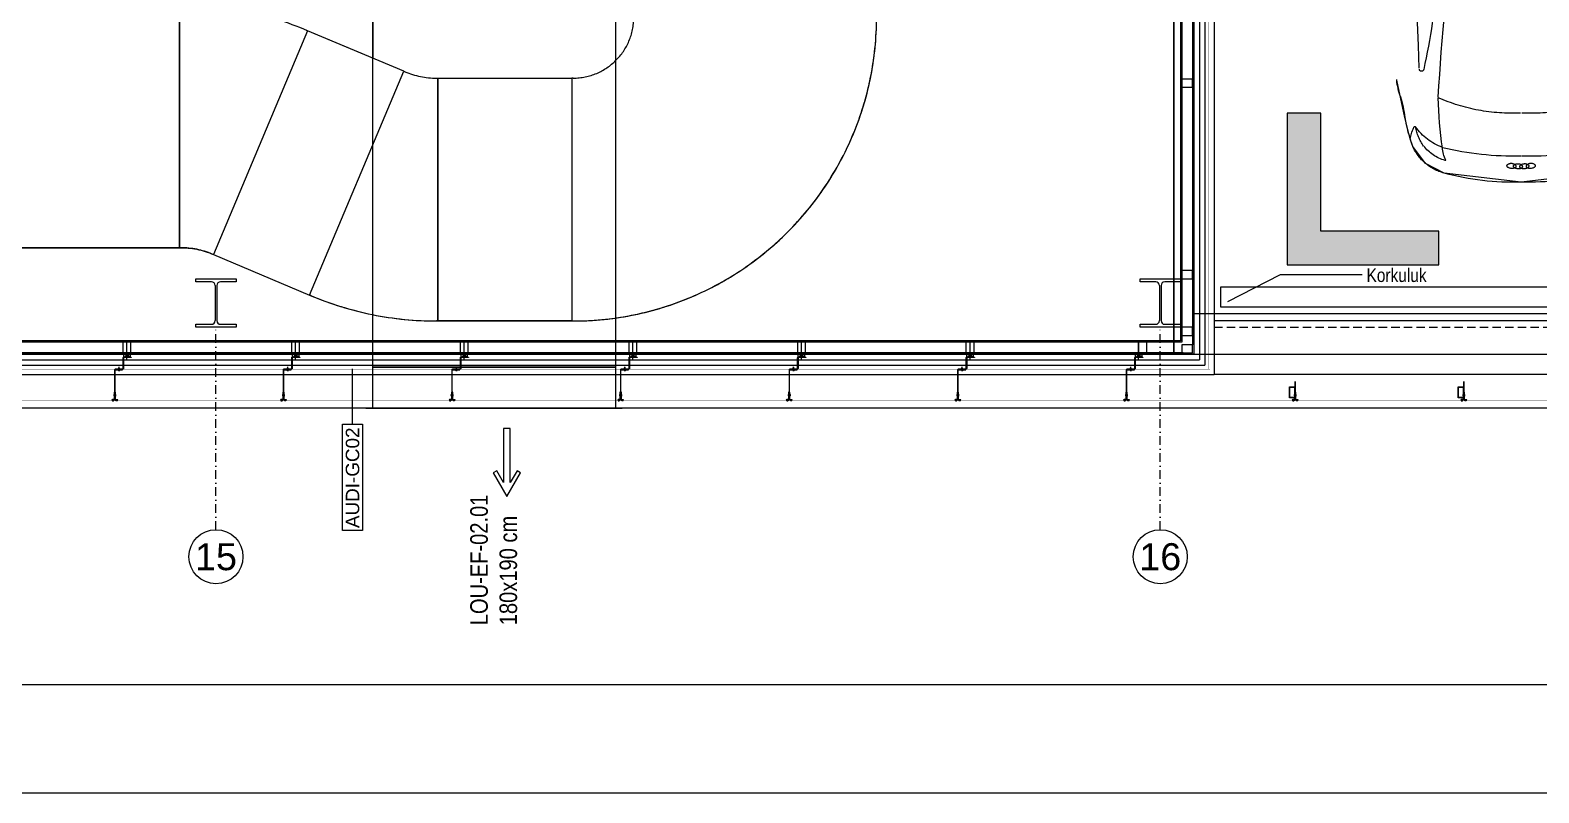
# Model space of a CAD drawing. Extents: x -2598 to 23780, y 0 to 8114.
# Drawn here: x 19620 to 20738, y 0 to 565 of the extents above; entities that cross this region are included whole.
import ezdxf
from ezdxf.enums import TextEntityAlignment as Align
from ezdxf.xclip import XClip

# ---------------------------------------------------------------- set-up
doc = ezdxf.new("R2010")
doc.units = 0
doc.header["$LTSCALE"] = 25
doc.header["$MEASUREMENT"] = 0
doc.header["$XCLIPFRAME"] = 0
for name, pattern in [('DASHDOT2', [0.5, 0.25, -0.125, 0, -0.125]), ('DOT2', [0.125, 0, -0.125]), ('HIDDEN', [0.375, 0.25, -0.125])]:
    doc.linetypes.add(name, pattern=pattern)
doc.layers.get('0').update_dxf_attribs({"color": 9, "lineweight": 9})
for name, color, linetype, lineweight in [('04', 9, 'Continuous', 9), ('06B', 9, 'Continuous', 9), ('06C', 9, 'Continuous', 9), ('06D', 9, 'Continuous', 9), ('10', 9, 'Continuous', 9), ('11', 9, 'Continuous', 9), ('20', 9, 'DOT2', 9), ('21', 9, 'Continuous', 9), ('22', 8, 'Continuous', 9), ('24', 9, 'DASHDOT2', 9), ('33', 9, 'BATTING', 9), ('35', 9, 'Continuous', 9), ('40', 9, 'Continuous', 9), ('40A', 9, 'Continuous', 9), ('40B', 9, 'Continuous', 9)]:
    doc.layers.add(name, color=color, linetype=linetype, lineweight=lineweight)
doc.styles.add('Arial', font='arial.ttf', dxfattribs={"height": 2.5})
doc.styles.add('DEBI-BLOCK', font='arial.ttf', dxfattribs={"width": 0.8})
doc.styles.add('MuuM_TEXT-STANDART', font='ARIALN.TTF')
doc.linetypes.add('BATTING', pattern='A,0.0001,-0.1,[134,ltypeshp.shx,S=0.1,R=0,X=-0.1,Y=0],-0.2,[134,ltypeshp.shx,S=0.1,R=180,X=0.1,Y=0],-0.1', length=0.4001)

# ---------------------------------------------------------------- blocks, each defined once
blk = doc.blocks.new('p-m-mekanik')
for p, q in [((916.2, -88.5), (916.2, 257.2)), ((1096.2, 257.2), (1096.2, -88.5)), ((772.9, 0), (772.9, 180)), ((772.9, 180), (772.9, 0)), ((867.9, 160.8), (798.1, -5.1)), ((867.9, 160.8), (798.1, -5.1)), ((867, 161.2), (867.9, 160.8)), ((939.2, 130.8), (867.9, 160.8)), ((869.4, -35.1), (939.2, 130.8)), ((869.4, -35.1), (939.2, 130.8)), ((939.2, 130.8), (940.2, 130.4)), ((963.4, 125.7), (964.4, 125.7)), ((964.4, 125.7), (964.4, -54.3)), ((964.4, 125.7), (1063.7, 125.7)), ((964.4, -54.3), (964.4, 125.7)), ((1063.7, 125.7), (1063.7, -54.3)), ((1064.7, 125.7), (1063.7, 125.7)), ((1063.7, 125.7), (1063.7, -54.3)), ((772.9, 0), (0, 0)), ((773.9, 0), (772.9, 0)), ((798.1, -5.1), (797.2, -4.7)), ((798.1, -5.1), (869.4, -35.1)), ((870.3, -35.5), (869.4, -35.1)), ((964.4, -54.3), (963.4, -54.3)), ((1063.7, -54.3), (964.4, -54.3)), ((1063.7, -54.3), (1064.7, -54.3)), ((916.2, -119), (916.2, -88.5)), ((916.2, -88.5), (1096.2, -88.5)), ((1096.2, -88.5), (916.2, -88.5)), ((1096.2, -88.5), (1096.2, -119)), ((911.2, -119), (1101.2, -119)), ((1096.2, -119), (916.2, -119)), ((1018.2, -134), (1013.2, -134)), ((1013.2, -134), (1013.2, -174)), ((1018.2, -174), (1018.2, -134)), ((1008.2, -165.4), (1005.6, -166.9)), ((1005.6, -166.9), (1015.7, -184.4)), ((1013.2, -174), (1008.2, -165.4)), ((1015.7, -184.4), (1025.8, -166.9)), ((1023.2, -165.4), (1018.2, -174)), ((1025.8, -166.9), (1023.2, -165.4))]:
    blk.add_line(p, q)
for centre, radius, start, end in [((1064.7, 170.7), 45, 270, 0), ((1064.7, 170.7), 225, 270, 0), ((963.4, 185.7), 60, 247.1659, 270), ((773.9, -60), 60, 67.1659, 90), ((963.4, 185.7), 240, 247.1659, 270)]:
    blk.add_arc(centre, radius, start, end)
at = {"layer": '40'}
blk.add_lwpolyline([(872.8, 1153, -0.426948), (918.8, 1107), (918.8, 813.8), (909.5, 813.8), (909.5, 257.2), (915.4, 257.2), (916.2, 257.2), (916.2, 140.5), (867.9, 160.8, 0.102025), (772.9, 180), (50, 180), (50, 0), (772.9, 0, -0.107738), (798.1, -5.1), (869.4, -35.1, 0.102025), (964.4, -54.3), (1063.7, -54.3, 0.415509), (1289.7, 170.7, 0.000003), (1289.7, 257.2), (1296.5, 257.2), (1296.5, 1128.2), (1286.7, 1128.2), (1287.2, 1164.2)], format="xyb", dxfattribs=at)
at = {"style": 'MuuM_TEXT-STANDART'}
for s, p in [('LOU-EF-02.01', (1001.5, -279.8)), ('180x190 cm', (1023.2, -279.8))]:
    blk.add_text(s, height=13, rotation=90, dxfattribs=at).set_placement(p)
at = {"style": 'DEBI-BLOCK', "width": 0.75, "flags": 8}
for tag, p in [('-', (400, 1627.2)), ('-', (251.7, 1361.6)), ('-', (3296.3, 465.2)), ('DEBI', (3296.3, 452.5))]:
    blk.add_attdef(tag, text='', height=13, rotation=90, dxfattribs=at).set_placement(p, align=Align.BOTTOM_RIGHT)
at = {"style": 'DEBI-BLOCK', "width": 0.75, "flags": 9}
for p in [(402.6, 1610.6), (3298.9, 448.6)]:
    blk.add_attdef('ID', text='', height=3.9, rotation=90, dxfattribs=at).set_placement(p, align=Align.MIDDLE)
at = {"style": 'DEBI-BLOCK', "width": 0.75, "flags": 8}
blk.add_attdef('KESITY', text='', height=13, rotation=90, dxfattribs=at).set_placement((3279, 503.3), align=Align.TOP_LEFT)
at = {"style": 'DEBI-BLOCK', "width": 0.8, "flags": 8}
blk.add_attdef('X', text='', height=13, rotation=90, dxfattribs=at).set_placement((3279, 499.5), align=Align.TOP_CENTER)
at = {"style": 'DEBI-BLOCK', "width": 0.75, "flags": 8}
blk.add_attdef('KESITX', text='', height=13, rotation=90, dxfattribs=at).set_placement((3279, 495.5), align=Align.TOP_RIGHT)
blk = doc.blocks.new('p-floor mark_01')
h = blk.add_hatch(color=0)
h.dxf.hatch_style = 1
h.paths.add_polyline_path([(100, 587.5), (12.5, 587.5), (12.5, 500), (-12.5, 500), (-12.5, 612.5), (100, 612.5)])
h = blk.add_hatch(color=0)
h.dxf.hatch_style = 1
h.paths.add_polyline_path([(400, 587.5), (200, 587.5), (200, 612.5), (400, 612.5)])
h = blk.add_hatch(color=0)
h.dxf.hatch_style = 1
h.paths.add_polyline_path([(587.5, 500), (587.5, 587.5), (500, 587.5), (500, 612.5), (612.5, 612.5), (612.5, 500)])
h = blk.add_hatch(color=0)
h.dxf.hatch_style = 1
h.paths.add_polyline_path([(12.5, 400), (-12.5, 400), (-12.5, 200), (12.5, 200)])
h = blk.add_hatch(color=0)
h.dxf.hatch_style = 1
h.paths.add_polyline_path([(612.5, 200), (612.5, 400), (587.5, 400), (587.5, 200)])
h = blk.add_hatch(color=0)
h.dxf.hatch_style = 1
h.paths.add_polyline_path([(-12.5, 100), (-12.5, -12.5), (100, -12.5), (100, 12.5), (12.5, 12.5), (12.5, 100)])
h = blk.add_hatch(color=0)
h.dxf.hatch_style = 1
h.paths.add_polyline_path([(500, 12.5), (587.5, 12.5), (587.5, 100), (612.5, 100), (612.5, -12.5), (500, -12.5)])
h = blk.add_hatch(color=0)
h.dxf.hatch_style = 1
h.paths.add_polyline_path([(200, 12.5), (200, -12.5), (400, -12.5), (400, 12.5)])
at = {"color": 0}
for points in [[(100, 587.5), (12.5, 587.5), (12.5, 500), (-12.5, 500), (-12.5, 612.5), (100, 612.5), (100, 587.5)], [(400, 587.5), (200, 587.5), (200, 612.5), (400, 612.5), (400, 587.5)], [(587.5, 500), (587.5, 587.5), (500, 587.5), (500, 612.5), (612.5, 612.5), (612.5, 500), (587.5, 500)], [(12.5, 400), (-12.5, 400), (-12.5, 200), (12.5, 200), (12.5, 400)], [(612.5, 200), (612.5, 400), (587.5, 400), (587.5, 200), (612.5, 200)], [(-12.5, 100), (-12.5, -12.5), (100, -12.5), (100, 12.5), (12.5, 12.5), (12.5, 100), (-12.5, 100)], [(500, 12.5), (587.5, 12.5), (587.5, 100), (612.5, 100), (612.5, -12.5), (500, -12.5), (500, 12.5)], [(200, 12.5), (200, -12.5), (400, -12.5), (400, 12.5), (200, 12.5)]]:
    blk.add_lwpolyline(points, close=True, dxfattribs=at)
blk = doc.blocks.new('Group-321-1')
at = {"lineweight": 0}
for p, q in [((384783.04, 69371.037), (384783.045, 69371.03)), ((384784.412, 69370.333), (384784.402, 69370.333))]:
    blk.add_line(p, q, dxfattribs=at)
blk.add_lwpolyline([(384781.552, 69367.984), (384781.749, 69367.691), (384781.755, 69367.686), (384781.792, 69367.644), (384781.826, 69367.617), (384782.071, 69367.461), (384782.34, 69367.353), (384782.382, 69367.341), (384782.445, 69367.333), (384782.799, 69367.344), (384783.036, 69367.494), (384783.102, 69367.558), (384783.14, 69367.584), (384783.206, 69367.666), (384783.505, 69368.233), (384783.54, 69368.332), (384783.689, 69368.6), (384783.747, 69368.608), (384783.808, 69368.663), (384783.815, 69368.684), (384783.734, 69368.684), (384784.456, 69370.087), (384784.536, 69370.216), (384784.667, 69370.478), (384784.79, 69370.739), (384784.82, 69370.859), (384784.862, 69371.012), (384784.908, 69371.23), (384784.882, 69371.384), (384784.792, 69371.511), (384784.314, 69371.831), (384783.778, 69372.033), (384783.62, 69372.032), (384783.48, 69371.963), (384783.437, 69371.922), (384783.33, 69371.799), (384783.149, 69371.581), (384783.009, 69371.329), (384782.874, 69371.074), (384782.814, 69370.93), (384782.099, 69369.532), (384782.049, 69369.59), (384782.035, 69369.573), (384782.027, 69369.491), (384782.053, 69369.439), (384781.922, 69369.163), (384781.862, 69369.076), (384781.573, 69368.494), (384781.548, 69368.402), (384781.549, 69368.355), (384781.535, 69368.264), (384781.552, 69367.984)], close=True, dxfattribs=at)
for centre, radius, start, end in [((384783.7, 69371.691), 0.35, 77.5866, 129.0276), ((384784.32, 69371.045), 1.244, 132.4655, 142.7244), ((384783.72, 69371.827), 0.298, 161.3049, 177.7436), ((384783.743, 69371.571), 0.403, 118.72, 140.7848), ((384783.68, 69371.64), 0.312, 79.0353, 114.6797), ((384783.891, 69371.749), 0.244, 127.2849, 150.4821), ((384783.737, 69371.941), 0.00701, 14.3074, 65.7877), ((384783.366, 69370.122), 1.955, 60.966, 77.834), ((384783.508, 69371.841), 0.0862, 181.346, 189.6397), ((384783.428, 69371.828), 0.00442, 198.8504, 328.8627), ((384783.624, 69371.454), 0.418, 82.5082, 117.4781), ((384786.16, 69370.1), 3.048, 144.4513, 151.4415), ((384783.134, 69369.637), 2.3, 61.7007, 76.2646), ((384783.478, 69370.064), 1.955, 47.8221, 64.6901), ((384782.538, 69372.337), 0.957, 316.2186, 325.7418), ((384784.176, 69371.766), 0.0116, 115.4859, 202.8384), ((384784.205, 69371.78), 0.0437, 204.9366, 291.601), ((384784.183, 69371.753), 0.0264, 86.2513, 116.6), ((384784.18, 69371.717), 0.0619, 44.0406, 86.0686), ((384784.219, 69371.748), 0.0101, 111.9283, 196.7629), ((384784.245, 69371.755), 0.0368, 193.5155, 249.2754), ((384784.227, 69371.731), 0.0287, 93.4709, 113.7003), ((384784.216, 69371.751), 0.0129, 292.515, 43.913), ((384784.222, 69371.692), 0.0681, 58.3409, 87.3083), ((384784.251, 69371.761), 0.045, 244.6107, 282.6822), ((384784.267, 69371.727), 0.0153, 157.3959, 204.4647), ((384784.264, 69371.727), 0.0131, 105.2381, 152.0925), ((384784.294, 69371.739), 0.045, 202.974, 241.0454), ((384784.24, 69371.721), 0.0339, 22.2897, 58.1662), ((384784.257, 69371.732), 0.0153, 281.1914, 328.2602), ((384784.268, 69371.706), 0.0339, 67.4899, 103.3665), ((384784.259, 69371.729), 0.0131, 333.5636, 20.4181), ((384784.292, 69371.73), 0.0368, 236.3807, 292.1406), ((384784.255, 69371.675), 0.0681, 38.3479, 67.3152), ((384784.307, 69371.704), 0.0129, 81.7431, 193.1412), ((384784.336, 69371.712), 0.0437, 194.0551, 280.7195), ((384784.302, 69371.705), 0.0101, 288.8932, 13.7278), ((384784.284, 69371.702), 0.0287, 11.9558, 32.1852), ((384784.3, 69371.656), 0.0619, 39.5875, 81.6156), ((384783.608, 69371.273), 0.553, 133.0237, 146.1228), ((384783.22, 69369.593), 2.3, 49.3915, 63.9554), ((384784.342, 69371.681), 0.0116, 282.8177, 10.1702), ((384784.327, 69371.679), 0.0264, 9.0561, 39.4048), ((384793.527, 69365.622), 11.967, 150.1373, 152.8972), ((384800.106, 69364.196), 18.18, 156.135, 158.2411), ((384783.405, 69370.215), 1.343, 60.0174, 86.688), ((384784.559, 69371.251), 0.35, 356.6286, 48.0695), ((384865.048, 69325.719), 93.696, 150.80307, 151.62775), ((384777.872, 69372.853), 5.605, 330.8944, 345.1644), ((384783.275, 69371.424), 0.0159, 339.0039, 150.3983), ((384783.531, 69370.151), 1.343, 38.9682, 65.6387), ((384784.494, 69371.439), 0.244, 335.1741, 358.3712), ((384784.74, 69371.426), 0.00701, 59.8685, 111.3487), ((384784.529, 69371.205), 0.312, 10.9765, 46.6208), ((384781.832, 69372.322), 3.048, 334.2146, 341.2049), ((384784.411, 69371.051), 0.418, 8.178, 43.1479), ((384784.436, 69371.216), 0.403, 344.8714, 6.9361), ((384784.657, 69371.346), 0.298, 307.9125, 324.3512), ((384783.672, 69371.378), 1.244, 342.9317, 353.1906), ((384783.773, 69370.613), 1.01, 153.0695, 161.9186), ((384783.117, 69370.833), 0.319, 120.9729, 155.4756), ((384782.971, 69371.074), 0.0369, 91.8, 120.3439), ((384782.963, 69371.079), 0.0326, 45.4864, 78.5544), ((384782.849, 69370.933), 0.218, 28.7618, 50.9848), ((384784.151, 69371.138), 1.11, 185.593, 197.2706), ((384784.829, 69371.109), 0.00442, 156.7934, 286.8057), ((384784.792, 69371.182), 0.0862, 296.0164, 304.3102), ((384822.941, 69349.52), 45.481, 151.9178, 153.8966), ((384776.607, 69373.583), 7.124, 326.0794, 338.1164), ((384782.734, 69368.932), 2.053, 60.6822, 76.5032), ((384768.906, 69380.212), 18.18, 327.415, 329.5212), ((384785.761, 69370.683), 0.957, 159.9143, 169.4376), ((384784.272, 69370.932), 0.553, 339.5333, 352.6324), ((384782.88, 69368.858), 2.053, 49.1529, 64.974), ((384788.9, 69367.192), 5.605, 140.4918, 154.7617), ((384699.785, 69410.55), 93.696, 334.02838, 334.85305), ((384773.899, 69375.698), 11.967, 332.7589, 335.5189), ((384784.589, 69370.749), 0.0159, 335.2578, 146.6522), ((384790.23, 69366.59), 7.124, 147.5397, 159.5767), ((384783.846, 69371.294), 1.11, 288.3855, 300.0631), ((384784.439, 69370.117), 0.218, 74.6714, 96.8944), ((384784.201, 69370.276), 0.319, 330.1806, 4.6832), ((384784.491, 69370.295), 0.0326, 47.1018, 80.1697), ((384784.482, 69370.298), 0.0369, 5.3122, 33.8561), ((384821.188, 69350.013), 43.565, 152.4769, 153.5907), ((384782.496, 69369.975), 0.239, 70.6349, 104.3906), ((384782.729, 69369.208), 0.955, 86.6279, 100.516), ((384825.273, 69347.607), 48.303, 152.0551, 152.1719), ((384782.562, 69370.153), 0.00585, 151.7805, 223.8989), ((384782.403, 69368.692), 1.564, 74.9854, 82.5895), ((384783.639, 69370.681), 1.01, 323.7375, 332.5866), ((384780.105, 69371.445), 2.973, 314.8855, 333.6766), ((384743.67, 69390.211), 45.481, 331.7595, 333.7383), ((384782.15, 69369.497), 0.138, 137.1664, 146.6022), ((384967.463, 69508.003), 231.379, 216.74162, 216.79401), ((384678.752, 69458.221), 136.451, 319.2526, 319.49259), ((384782.515, 69369.582), 0.0186, 41.3859, 155.3161), ((384783.958, 69371.212), 2.159, 228.5422, 243.7224), ((384786.455, 69368.186), 2.973, 151.9795, 170.7706), ((384783.107, 69369.014), 0.955, 25.1401, 39.0282), ((384782.878, 69368.448), 1.564, 43.0666, 50.6707), ((384782.099, 69369.526), 0.08, 143.4719, 205.3483), ((384782.92, 69369.911), 0.987, 205.182, 214.4777), ((384740.756, 69390.991), 48.303, 333.4842, 333.601), ((384783.866, 69369.272), 0.239, 21.2655, 55.0212), ((384795.179, 69363.075), 14.587, 154.1319, 155.3338), ((384782.124, 69369.363), 0.0209, 210.1338, 261.901), ((384782.132, 69369.38), 0.0386, 287.1711, 347.5368), ((384781.966, 69369.543), 0.249, 316.3484, 326.7202), ((384782.151, 69369.374), 0.0194, 352.1473, 47.0793), ((384782.265, 69368.914), 0.484, 94.4328, 101.9444), ((384782.167, 69369.414), 0.0112, 312.8599, 34.8105), ((384782.228, 69369.389), 0.00831, 38.2323, 92.0308), ((384745.092, 69389.074), 43.565, 332.0654, 333.1793), ((384783.972, 69369.429), 0.00585, 261.7572, 333.8756), ((384791.145, 69364.805), 10.096, 153.3898, 154.1067), ((384781.444, 69369.969), 0.986, 309.9162, 319.8631), ((384782.122, 69369.345), 0.00941, 178.2704, 230.3207), ((384782.085, 69369.3), 0.0489, 5.7791, 50.9893), ((384782.132, 69369.396), 0.0541, 258.6932, 282.7156), ((384784.019, 69371.181), 2.159, 241.9337, 257.114), ((384783.028, 69368.324), 1.387, 142.8163, 147.1796), ((384781.801, 69367.557), 1.667, 81.8864, 84.9423), ((384782.05, 69369.26), 0.0543, 255.4486, 293.8595), ((384782.065, 69369.212), 0.00351, 147.6525, 275.8013), ((384782.08, 69369.207), 0.00659, 121.6403, 166.7715), ((384782.315, 69369.202), 0.241, 178.3112, 202.8017), ((384782.272, 69369.026), 0.196, 137.8698, 155.4348), ((384787.053, 69366.137), 5.965, 150.4859, 156.7365), ((384789.128, 69366.446), 7.519, 159.687, 166.3516), ((384782.082, 69369.055), 0.00481, 20.9384, 175.9317), ((384782.158, 69369.074), 0.0723, 153.7582, 202.5543), ((384782.858, 69369.503), 0.891, 210.0252, 235.5657), ((384916.043, 69336.417), 136.451, 166.16354, 166.40352), ((384783.536, 69369.058), 0.0186, 330.34, 84.2703), ((384783.627, 69370.502), 2.151, 233.7694, 242.9353), ((384783.546, 69368.712), 0.00831, 33.6253, 87.4238), ((384783.139, 69368.466), 0.484, 23.7117, 31.2233), ((384783.824, 69368.59), 0.249, 158.9359, 169.3077), ((384783.602, 69368.677), 0.0112, 90.8456, 172.7962), ((384788.197, 69600.022), 231.379, 268.86212, 268.91451), ((384783.68, 69368.712), 0.138, 339.054, 348.4897), ((384783.634, 69370.498), 2.151, 242.7208, 251.8868), ((384784.475, 69368.414), 0.986, 165.793, 175.74), ((384774.624, 69373.286), 10.096, 331.5495, 332.2663), ((384783.557, 69368.544), 0.0489, 74.6669, 119.8771), ((384770.867, 69375.555), 14.587, 330.3223, 331.5242), ((384783.595, 69368.629), 0.0386, 138.1193, 198.4851), ((384783.608, 69368.638), 0.0541, 202.9405, 226.9629), ((384783.579, 69368.641), 0.0194, 78.5769, 133.5088), ((384783.572, 69368.601), 0.00941, 255.3354, 307.3857), ((384783.586, 69368.613), 0.0209, 223.7551, 275.5224), ((384783.567, 69369.579), 0.987, 271.1784, 280.4742), ((384783.732, 69368.687), 0.08, 280.3078, 342.1843), ((384781.897, 69368.358), 0.352, 155.6746, 172.8272), ((384783.225, 69368.537), 0.196, 330.2214, 347.7863), ((384783.343, 69368.674), 0.241, 282.8545, 307.345), ((384783.485, 69368.487), 0.00659, 318.8847, 4.0158), ((384783.545, 69368.493), 0.0543, 191.7966, 230.2075), ((384783.497, 69368.477), 0.00351, 209.8549, 338.0036), ((384764.347, 69370.886), 17.387, 351.3262, 351.6313), ((384781.251, 69368.372), 0.299, 356.6067, 5.6602), ((384777.132, 69372.603), 7.519, 319.3046, 325.9692), ((384783.272, 69369.29), 0.891, 250.0904, 275.6309), ((384783.331, 69368.472), 0.0723, 283.1018, 331.8979), ((384783.36, 69368.399), 0.00481, 309.7244, 104.7177), ((384782.307, 69367.298), 1.667, 40.7138, 43.7698), ((384782.137, 69368.159), 0.611, 170.0439, 196.5991), ((384781.801, 69368.141), 0.281, 142.998, 163.907), ((384781.611, 69368.288), 0.0411, 126.4313, 146.9765), ((384781.589, 69368.318), 0.00398, 74.7912, 133.7856), ((384781.584, 69368.313), 0.0102, 1.6376, 54.3963), ((384781.501, 69368.301), 0.0949, 358.817, 7.3839), ((384782.201, 69368.289), 0.606, 179.0659, 219.4798), ((384778.091, 69370.738), 5.965, 328.9197, 335.1702), ((384782.215, 69368.742), 1.387, 338.4765, 342.8399), ((384783.574, 69367.651), 1.842, 162.0199, 174.3284), ((384782.317, 69368.285), 0.822, 201.4762, 226.3392), ((384782.119, 69367.795), 0.38, 174.3105, 196.6697), ((384781.937, 69367.809), 0.219, 213.4367, 228.8733), ((384781.94, 69367.689), 0.145, 160.4215, 200.1828), ((384781.827, 69367.732), 0.0243, 63.7649, 169.9953), ((384784.099, 69371.38), 4.274, 238.0489, 242.6341), ((384781.349, 69368.793), 1.842, 311.3278, 323.6363), ((384781.863, 69367.709), 0.0958, 222.8673, 244.0075), ((384781.83, 69367.649), 0.0272, 202.2018, 232.2843), ((384782.695, 69368.714), 1.4, 231.6246, 243.5204), ((384781.979, 69367.566), 0.00393, 106.148, 191.2356), ((384781.993, 69367.569), 0.0174, 192.4725, 226.4338), ((384781.984, 69367.548), 0.0228, 79.7433, 104.6743), ((384781.968, 69367.467), 0.105, 43.0274, 79.064), ((384784.073, 69371.394), 4.274, 243.022, 247.6072), ((384782.668, 69368.05), 0.606, 266.1764, 306.5902), ((384783.086, 69367.487), 0.0949, 118.2722, 126.8391), ((384783.047, 69367.563), 0.0102, 71.2598, 124.0185), ((384783.011, 69367.569), 0.0411, 338.6796, 359.2249), ((384783.048, 69367.569), 0.00398, 351.8705, 50.8649), ((384783.29, 69367.326), 0.299, 119.996, 129.0494), ((384782.901, 69367.842), 0.352, 312.8289, 329.9815), ((384782.076, 69367.657), 0.139, 226.4813, 253.2418), ((384782.033, 69367.535), 0.00393, 108.0079, 193.0955), ((384782.046, 69367.539), 0.0174, 194.3324, 228.2937), ((384782.038, 69367.517), 0.0228, 81.6031, 106.5342), ((384782.126, 69367.63), 0.139, 228.3412, 255.1017), ((384782.043, 69367.546), 0.0229, 252.8528, 277.4764), ((384782.024, 69367.436), 0.105, 44.8873, 80.9239), ((384782.022, 69367.518), 0.0302, 24.4378, 42.4802), ((384782.046, 69367.528), 0.00493, 273.6822, 33.6822), ((384782.725, 69368.699), 1.4, 242.1358, 254.0316), ((384782.086, 69367.507), 0.00493, 90.1141, 210.1141), ((384782.102, 69367.515), 0.0229, 206.3199, 230.9435), ((384782.091, 69367.482), 0.0302, 81.316, 99.3585), ((384782.176, 69367.604), 0.139, 230.5544, 257.315), ((384782.097, 69367.517), 0.0229, 254.7126, 279.3362), ((384782.078, 69367.409), 0.105, 44.7323, 80.7688), ((384782.077, 69367.489), 0.0302, 26.2976, 44.3401), ((384782.1, 69367.5), 0.00493, 275.5421, 35.5421), ((384782.14, 69367.48), 0.00493, 91.9739, 211.9739), ((384782.156, 69367.488), 0.0229, 208.1798, 232.8034), ((384782.146, 69367.455), 0.0302, 83.1759, 101.2183), ((384782.227, 69367.58), 0.139, 232.4143, 259.1748), ((384782.149, 69367.486), 0.0174, 257.3624, 291.3237), ((384782.136, 69367.381), 0.105, 46.5921, 82.6287), ((384782.136, 69367.467), 0.0228, 19.1219, 44.053), ((384782.154, 69367.473), 0.00393, 292.5606, 17.6483), ((384782.192, 69367.441), 0.0228, 20.9818, 45.9129), ((384782.21, 69367.448), 0.00393, 294.4205, 19.5081), ((384782.599, 69367.922), 0.611, 289.0571, 315.6122), ((384782.781, 69367.638), 0.281, 321.7491, 342.6581), ((384795.185, 69355.056), 17.387, 134.0248, 134.33), ((384782.204, 69367.46), 0.0174, 259.2223, 293.1836), ((384782.394, 69367.436), 0.0958, 241.6486, 262.7889), ((384782.364, 69367.375), 0.0272, 253.3718, 283.4544), ((384782.332, 69367.488), 0.145, 285.4734, 325.2346), ((384782.432, 69367.554), 0.219, 256.7829, 272.2195), ((384782.315, 69367.695), 0.38, 288.9864, 311.3457), ((384782.433, 69367.421), 0.0243, 315.6609, 61.8912), ((384782.598, 69368.141), 0.822, 259.3169, 284.18)]:
    blk.add_arc(centre, radius, start, end, dxfattribs=at)
blk = doc.blocks.new('Group-322-1')
for p, q in [((384781.297, 69370.16), (384781.27, 69370.092)), ((384781.331, 69370.21), (384781.297, 69370.16)), ((384781.574, 69369.974), (384781.331, 69370.21)), ((384781.235, 69370.037), (384781.199, 69370.005)), ((384781.256, 69370.017), (384781.235, 69370.037)), ((384781.27, 69370.092), (384781.256, 69370.017)), ((384781.162, 69369.973), (384781.141, 69369.938)), ((384781.141, 69369.938), (384781.692, 69369.435)), ((384781.199, 69370.005), (384781.162, 69369.973)), ((384781.784, 69369.471), (384781.2, 69370.004)), ((384781.962, 69369.394), (384781.256, 69370.017)), ((384781.256, 69370.017), (384781.275, 69369.999)), ((384781.654, 69369.869), (384781.574, 69369.974)), ((384781.782, 69369.661), (384781.654, 69369.869)), ((384781.944, 69369.425), (384781.782, 69369.661)), ((384781.623, 69369.411), (384781.792, 69369.469)), ((384781.792, 69369.469), (384781.801, 69369.465)), ((384781.801, 69369.465), (384781.832, 69369.419)), ((384781.618, 69369.395), (384781.623, 69369.411)), ((384781.649, 69369.362), (384781.618, 69369.395)), ((384781.689, 69369.359), (384781.649, 69369.362)), ((384781.794, 69369.385), (384781.689, 69369.359)), ((384781.766, 69369.381), (384781.946, 69369.218)), ((384781.823, 69369.391), (384781.794, 69369.385)), ((384781.889, 69369.363), (384781.823, 69369.391)), ((384781.824, 69369.445), (384781.838, 69369.456)), ((384781.832, 69369.419), (384781.873, 69369.405)), ((384781.838, 69369.456), (384781.862, 69369.443)), ((384781.862, 69369.443), (384781.899, 69369.418)), ((384781.908, 69369.362), (384781.889, 69369.363)), ((384781.899, 69369.418), (384781.921, 69369.385)), ((384781.918, 69369.372), (384781.908, 69369.362)), ((384781.969, 69369.308), (384781.911, 69369.361)), ((384781.921, 69369.385), (384781.918, 69369.372)), ((384781.986, 69369.36), (384781.944, 69369.425)), ((384781.97, 69369.326), (384781.986, 69369.36)), ((384781.963, 69369.23), (384782.008, 69369.309)), ((384781.966, 69369.236), (384781.97, 69369.326)), ((384781.998, 69369.329), (384781.977, 69369.348)), ((384782.008, 69369.309), (384781.998, 69369.329))]:
    blk.add_line(p, q)
blk.add_lwpolyline([(384781.331, 69370.21), (384781.574, 69369.974), (384781.654, 69369.869), (384781.782, 69369.661), (384781.944, 69369.425), (384781.986, 69369.36), (384781.98, 69369.346), (384781.998, 69369.329), (384782.008, 69369.309), (384781.966, 69369.236), (384781.946, 69369.218), (384781.769, 69369.379), (384781.689, 69369.359), (384781.649, 69369.362), (384781.618, 69369.395), (384781.623, 69369.411), (384781.692, 69369.435), (384781.141, 69369.938), (384781.162, 69369.973), (384781.199, 69370.005), (384781.235, 69370.037), (384781.256, 69370.017), (384781.27, 69370.092), (384781.297, 69370.16)], close=True)
blk = doc.blocks.new('Group-323-1')
for p, q in [((384783.571, 69368.405), (384783.609, 69368.488)), ((384783.575, 69368.411), (384783.645, 69368.467)), ((384783.609, 69368.488), (384783.631, 69368.491)), ((384783.631, 69368.491), (384783.659, 69368.485)), ((384783.631, 69368.456), (384783.707, 69368.44)), ((384783.645, 69368.467), (384783.663, 69368.5)), ((384783.663, 69368.5), (384783.74, 69368.503)), ((384783.705, 69368.5), (384784.623, 69368.289)), ((384783.722, 69368.461), (384783.713, 69368.451)), ((384783.761, 69368.463), (384783.722, 69368.461)), ((384783.74, 69368.503), (384784.026, 69368.509)), ((384783.804, 69368.448), (384783.761, 69368.463)), ((384784.026, 69368.509), (384784.27, 69368.527)), ((384784.27, 69368.527), (384784.402, 69368.523)), ((384784.402, 69368.523), (384784.736, 69368.463)), ((384784.736, 69368.463), (384784.715, 69368.406)), ((384783.808, 69368.333), (384783.571, 69368.385)), ((384783.713, 69368.451), (384783.71, 69368.438)), ((384783.71, 69368.438), (384783.722, 69368.423)), ((384783.722, 69368.423), (384783.784, 69368.385)), ((384783.802, 69368.409), (384783.766, 69368.434)), ((384783.784, 69368.385), (384783.795, 69368.358)), ((384783.795, 69368.358), (384783.836, 69368.258)), ((384783.856, 69368.411), (384783.802, 69368.409)), ((384783.828, 69368.435), (384783.804, 69368.448)), ((384783.827, 69368.418), (384783.828, 69368.435)), ((384783.865, 69368.406), (384783.856, 69368.411)), ((384783.916, 69368.234), (384783.865, 69368.406)), ((384783.871, 69368.4), (384784.645, 69368.236)), ((384784.675, 69368.344), (384784.623, 69368.289)), ((384784.715, 69368.406), (384784.675, 69368.344)), ((384783.836, 69368.258), (384783.861, 69368.227)), ((384784.626, 69368.15), (384783.896, 69368.304)), ((384783.906, 69368.221), (384783.916, 69368.234)), ((384784.623, 69368.289), (384784.597, 69368.295)), ((384784.623, 69368.289), (384784.651, 69368.284)), ((384784.646, 69368.236), (384784.642, 69368.187)), ((384784.651, 69368.284), (384784.646, 69368.236)), ((384783.861, 69368.227), (384783.906, 69368.221)), ((384784.642, 69368.187), (384784.626, 69368.15))]:
    blk.add_line(p, q)
blk.add_lwpolyline([(384783.629, 69368.491), (384783.656, 69368.486), (384783.663, 69368.5), (384784.026, 69368.509), (384784.27, 69368.527), (384784.402, 69368.523), (384784.736, 69368.463), (384784.715, 69368.406), (384784.675, 69368.344), (384784.623, 69368.289), (384784.651, 69368.284), (384784.642, 69368.187), (384784.626, 69368.15), (384783.896, 69368.304), (384783.916, 69368.234), (384783.906, 69368.221), (384783.861, 69368.227), (384783.836, 69368.258), (384783.805, 69368.334), (384783.571, 69368.385)], close=True)
blk = doc.blocks.new('Group-324-1')
for p, q in [((384781.773, 69371.05), (384781.703, 69371.012)), ((384782.537, 69370.334), (384781.773, 69371.05)), ((384781.652, 69370.974), (384781.65, 69370.95)), ((384781.65, 69370.95), (384781.701, 69370.882)), ((384781.703, 69371.012), (384781.652, 69370.974)), ((384782.494, 69370.288), (384781.725, 69371.016)), ((384781.806, 69371.015), (384782.032, 69371)), ((384782.032, 69371), (384782.15, 69371.001)), ((384782.15, 69371.001), (384782.614, 69370.557)), ((384781.701, 69370.882), (384782.437, 69370.206)), ((384782.614, 69370.557), (384782.554, 69370.462)), ((384782.554, 69370.462), (384782.508, 69370.36))]:
    blk.add_line(p, q)
blk.add_lwpolyline([(384782.614, 69370.557), (384782.15, 69371.001), (384782.032, 69371), (384781.811, 69371.015), (384781.773, 69371.05), (384781.703, 69371.012), (384781.652, 69370.974), (384781.65, 69370.95), (384781.701, 69370.882), (384782.437, 69370.206), (384782.513, 69370.356), (384782.508, 69370.36), (384782.554, 69370.462)], close=True)
blk = doc.blocks.new('Group-325-1')
for p, q in [((384784.27, 69369.709), (384784.228, 69369.605)), ((384784.901, 69369.59), (384784.27, 69369.709)), ((384784.228, 69369.605), (384784.171, 69369.507)), ((384784.969, 69369.494), (384784.901, 69369.59)), ((384784.133, 69369.516), (384785.16, 69369.313)), ((384785.113, 69369.319), (384784.969, 69369.494)), ((384785.066, 69369.156), (384784.088, 69369.361)), ((384784.121, 69369.455), (384785.161, 69369.254)), ((384785.16, 69369.313), (384785.171, 69369.234)), ((384785.151, 69369.154), (384785.066, 69369.156)), ((384785.169, 69369.17), (384785.151, 69369.154)), ((384785.171, 69369.234), (384785.169, 69369.17))]:
    blk.add_line(p, q)
blk.add_lwpolyline([(384784.27, 69369.709), (384784.901, 69369.59), (384784.969, 69369.494), (384785.11, 69369.323), (384785.16, 69369.313), (384785.171, 69369.234), (384785.169, 69369.17), (384785.151, 69369.154), (384785.066, 69369.156), (384784.088, 69369.361), (384784.137, 69369.452), (384784.166, 69369.509), (384784.172, 69369.508), (384784.228, 69369.605)], close=True)
blk = doc.blocks.new('p-audi_arac')
at = {"layer": '06D', "lineweight": 0, "flags": 128}
blk.add_lwpolyline([(695.6, 0.8), (-4.4, 0.8), (-4.4, 400.8), (695.6, 400.8)], close=True, dxfattribs=at)
at = {"layer": '04', "xscale": 99.99999999999999, "yscale": 99.99999999999999, "zscale": 99.99999999999999, "rotation": 117.1763778173343}
for name in ['Group-321-1', 'Group-323-1', 'Group-325-1', 'Group-324-1', 'Group-322-1']:
    blk.add_blockref(name, (23745751, -31061967.8), dxfattribs=at)
blk = doc.blocks.new('p-audi_floor marks')
at = {"layer": '04'}
ref = blk.add_blockref('p-audi_arac', (1761.3, -824.8), dxfattribs=dict(at, xscale=-1, rotation=270))
XClip(ref).set_block_clipping_path([(442.9100702573, 108.1334019491), (425.8714363277, 108.1334019491), (407.224189628, 97.4785099758), (396.2257734519, 99.0232765292), (399.1457710822, 107.4703166514), (75.4453729086, 107.4703166514), (75.4453729086, 292.3853972147), (398.3798216949, 292.3853972147), (398.3798216949, 303.6964038125), (416.5061172131, 303.6964038125), (416.5061172131, 292.0856582628), (620.4144020041, 292.0856582628), (620.4144020041, 90.4969449982)])
at = {"layer": '06D', "color": 253}
blk.add_blockref('p-floor mark_01', (1800, -773.7), dxfattribs=at)
blk = doc.blocks.new('0_wallno')
blk.add_lwpolyline([(-7.84, 1.5), (7.94, 1.5), (7.94, -1.5), (-7.84, -1.5)], close=True)
blk.add_lwpolyline([(7.94, 0), (16.13, 0)])
at = {"style": 'Arial'}
blk.add_attdef('GENISLIK', text='', height=2, dxfattribs=at).set_placement((8.44, 0), align=Align.BOTTOM_LEFT)
blk.add_attdef('DUVARNO', text='', height=2, dxfattribs=at).set_placement((0, 0), align=Align.MIDDLE_CENTER)
blk.add_attdef('YUKSEKLIK', text='', height=2, dxfattribs=at).set_placement((8.44, -0.5), align=Align.TOP_LEFT)
blk = doc.blocks.new('KAPI KODLARI ÇATI KATI')
at = {"layer": '22'}
ref = blk.add_blockref('0_wallno', (19858.7, 233.5), dxfattribs=dict(at, xscale=5, yscale=5, zscale=5, rotation=90))
ref.add_attrib('DUVARNO', 'AUDI-GC02', dxfattribs={"layer": '0', "height": 10, "rotation": 90, "style": 'Arial'}).set_placement((19858.7, 233.5), align=Align.MIDDLE_CENTER)
blk = doc.blocks.new('0_aks')
at = {"linetype": 'Continuous'}
blk.add_circle((0, 0), 2, dxfattribs=at)
at = {"style": 'Arial'}
blk.add_attdef('AKS', text='', height=2, dxfattribs=at).set_placement((0, 0), align=Align.MIDDLE_CENTER)
blk = doc.blocks.new('P-AKS_AUDI')
at = {"layer": '24'}
for points in [[(-2800, -2590), (-2800, -2440)], [(-2100, -2590), (-2100, -2440)]]:
    blk.add_lwpolyline(points, dxfattribs=at)
at = {"layer": '24', "xscale": 10, "yscale": 10, "zscale": 10}
for p, values in [((-2800, -2610), {'AKS': '15'}), ((-2100, -2610), {'AKS': '16'})]:
    blk.add_blockref('0_aks', p, dxfattribs=at).add_auto_attribs(values)
blk = doc.blocks.new('p- alum kaplama profil')
at = {"lineweight": 13}
blk.add_lwpolyline([(7.1, 12.6), (7.1, 26.5)], dxfattribs=at)
at = {"lineweight": 18}
blk.add_lwpolyline([(4.1, 6.2), (-1.4, 6.2), (-1.4, 6.5), (4.1, 6.5, 0.414214), (4.3, 6.7), (4.3, 14.7, -0.414214), (4.8, 15.2), (10.3, 15.2), (10.3, 14.9), (4.8, 14.9, 0.414214), (4.6, 14.7), (4.6, 6.7, -0.414214)], format="xyb", close=True, dxfattribs=at)
at = {"lineweight": 5}
blk.add_lwpolyline([(9.4, 15.2), (4.8, 15.2), (4.8, 17.2), (9.4, 17.2)], close=True, dxfattribs=at)
for points in [[(4.8, 15.2), (9.4, 17.2)], [(9.4, 15.2), (4.8, 17.2)]]:
    blk.add_lwpolyline(points, dxfattribs=at)
blk.add_lwpolyline([(-2.1, 5.6), (-2.1, -2.3), (-2.1, -15.7), (-1.7, -15.7), (-1.7, -2.3), (-1.7, 5.6), (-1.7, 5.6), (-1.7, 5.6), (-1.7, 5.6), (-1.7, 5.6), (-1.7, 5.6), (-1.7, 5.6), (-1.7, 5.6), (-1.7, 5.6), (-1.6, 5.6), (-1.6, 5.6), (-1.6, 5.6), (-1.6, 5.6), (-1.6, 5.6), (-1.6, 5.6), (-1.6, 5.6), (-1.6, 5.6), (-1.6, 5.6), (-1.6, 5.6), (-1.6, 5.6), (-1.6, 5.6), (-1.6, 5.6), (-1.6, 5.6), (-1.6, 5.6), (-1.6, 5.6), (-1.6, 5.7), (-1.6, 5.7), (-1.6, 5.7), (-1.6, 5.7), (-1.6, 5.7), (-1.6, 5.7), (-1.6, 5.7), (-1.6, 5.7), (3.9, 5.7), (3.9, 6.1), (-1.6, 6.1), (-1.6, 6.1), (-1.6, 6.1), (-1.6, 6.1), (-1.7, 6), (-1.7, 6), (-1.7, 6), (-1.7, 6), (-1.8, 6), (-1.8, 6), (-1.8, 6), (-1.8, 6), (-1.8, 6), (-1.9, 6), (-1.9, 5.9), (-1.9, 5.9), (-1.9, 5.9), (-1.9, 5.9), (-1.9, 5.9), (-2, 5.9), (-2, 5.8), (-2, 5.8), (-2, 5.8), (-2, 5.8), (-2, 5.7), (-2, 5.7), (-2, 5.7), (-2, 5.7), (-2, 5.7), (-2.1, 5.6), (-2.1, 5.6), (-2.1, 5.6)], close=True)
for points in [[(-2.4, -10.8), (-2.4, -16.4), (-2.4, -16.4, -0.414214), (-2.5, -16.5), (-2.5, -16.5), (-4.1, -16.5), (-4.1, -16.8), (-2.5, -16.8), (-2.5, -16.8, 0.414214), (-2.1, -16.4), (-2.1, -10.8)], [(-1.4, -10.8), (-1.7, -10.8), (-1.7, -16.4, 0.414214), (-1.2, -16.8), (-1.2, -16.8), (0.3, -16.8), (0.3, -16.5), (-1.2, -16.5), (-1.2, -16.5, -0.414214), (-1.4, -16.4), (-1.4, -16.4)]]:
    blk.add_lwpolyline(points, format="xyb", close=True)
blk.add_lwpolyline([(-1.7, -2.3), (-2.1, -2.3)])
for points in [[(0.7, 5.7, -10), (1.9, 5.7, -10)], [(0.7, 5.7, -10), (0.7, 5.6, -10), (0.7, 5.6, -10), (0.7, 5.6, -10), (0.7, 5.6, -10), (0.7, 5.6, -10), (0.7, 5.5, -10), (0.7, 5.5, -10), (0.7, 5.5, -10), (0.7, 5.5, -10), (0.7, 5.5, -10), (0.7, 5.4, -10), (0.7, 5.4, -10), (0.7, 5.4, -10), (0.7, 5.4, -10), (0.8, 5.4, -10), (0.8, 5.4, -10), (0.8, 5.3, -10), (0.8, 5.3, -10), (0.8, 5.3, -10), (0.8, 5.3, -10), (0.8, 5.3, -10), (0.9, 5.3, -10), (0.9, 5.3, -10), (0.9, 5.3, -10), (0.9, 5.2, -10), (0.9, 5.2, -10), (0.9, 5.2, -10), (1, 5.2, -10), (1, 5.2, -10), (1, 5.2, -10), (1, 5.2, -10), (1, 5.2, -10)], [(1.6, 7.1, -10), (1, 7.1, -10)], [(1.6, 6.9, -10), (1, 7, -10)], [(1.3, 5.9, -10), (1, 5.9, -10)], [(1, 5.7, -10), (1, 5.7, -10), (1, 5.7, -10), (1, 5.7, -10), (1, 5.7, -10), (1, 5.7, -10), (1, 5.7, -10), (1, 5.7, -10), (1, 5.7, -10), (1, 5.7, -10), (1, 5.7, -10), (1, 5.7, -10), (1, 5.7, -10), (1, 5.7, -10), (1, 5.7, -10), (1, 5.7, -10), (1, 5.7, -10), (1, 5.7, -10), (1, 5.7, -10), (1, 5.7, -10), (1, 5.7, -10), (1, 5.7, -10), (1, 5.7, -10), (1, 5.7, -10), (1, 5.7, -10), (1, 5.7, -10), (1, 5.7, -10), (1, 5.7, -10), (1, 5.7, -10), (1, 5.7, -10), (1, 5.7, -10), (1, 5.7, -10), (1, 5.7, -10)], [(1, 5.2, -10), (1, 5.2, -10), (1, 5.2, -10), (1, 5.2, -10), (1.1, 5.2, -10), (1.1, 5.2, -10), (1.1, 5.2, -10), (1.1, 5.2, -10), (1.1, 5.2, -10), (1.1, 5.2, -10), (1.1, 5.2, -10), (1.1, 5.2, -10), (1.1, 5.2, -10), (1.1, 5.2, -10), (1.1, 5.2, -10), (1.1, 5.2, -10), (1.1, 5.2, -10), (1.1, 5.2, -10), (1.1, 5.2, -10), (1.1, 5.2, -10), (1.1, 5.2, -10), (1.1, 5.2, -10), (1.2, 5.2, -10), (1.2, 5.2, -10), (1.2, 5.2, -10), (1.2, 5.2, -10), (1.2, 5.2, -10), (1.2, 5.2, -10), (1.2, 5.2, -10), (1.2, 5.2, -10), (1.2, 5.2, -10), (1.2, 5.2, -10), (1.2, 5.2, -10)], [(1, 6.9, -10), (1.3, 7.6, -10)], [(1, 5.8, -10), (1, 6, -10)], [(1, 5.7, -10), (1, 5.8, -10)], [(1.2, 5.2, -10), (1.2, 5.2, -10)], [(1.4, 5.2, -10), (1.2, 5.2, -10)], [(1.3, 4.9, -10), (1.3, 7.8, -10)], [(1.5, 6.8, -10), (1.3, 7.6, -10)], [(1.3, 6.2, -10), (1.3, 6.3, -10)], [(1.4, 5.2, -10), (1.4, 5.2, -10)], [(1.4, 5.2, -10), (1.4, 5.2, -10), (1.4, 5.2, -10), (1.4, 5.2, -10), (1.4, 5.2, -10), (1.4, 5.2, -10), (1.4, 5.2, -10), (1.4, 5.2, -10), (1.4, 5.2, -10), (1.4, 5.2, -10), (1.4, 5.2, -10), (1.4, 5.2, -10), (1.4, 5.2, -10), (1.4, 5.2, -10), (1.5, 5.2, -10), (1.5, 5.2, -10), (1.5, 5.2, -10), (1.5, 5.2, -10), (1.5, 5.2, -10), (1.5, 5.2, -10), (1.5, 5.2, -10), (1.5, 5.2, -10), (1.5, 5.2, -10), (1.5, 5.2, -10), (1.5, 5.2, -10), (1.5, 5.2, -10), (1.5, 5.2, -10), (1.5, 5.2, -10), (1.5, 5.2, -10), (1.5, 5.2, -10), (1.5, 5.2, -10), (1.5, 5.2, -10), (1.5, 5.2, -10)], [(1.5, 5.7, -10), (1.5, 5.9, -10)], [(1.5, 5.2, -10), (1.6, 5.2, -10), (1.6, 5.2, -10), (1.6, 5.2, -10), (1.6, 5.2, -10), (1.6, 5.2, -10), (1.7, 5.2, -10), (1.7, 5.2, -10), (1.7, 5.3, -10), (1.7, 5.3, -10), (1.7, 5.3, -10), (1.7, 5.3, -10), (1.8, 5.3, -10), (1.8, 5.3, -10), (1.8, 5.3, -10), (1.8, 5.3, -10), (1.8, 5.4, -10), (1.8, 5.4, -10), (1.8, 5.4, -10), (1.8, 5.4, -10), (1.9, 5.4, -10), (1.9, 5.4, -10), (1.9, 5.5, -10), (1.9, 5.5, -10), (1.9, 5.5, -10), (1.9, 5.5, -10), (1.9, 5.5, -10), (1.9, 5.6, -10), (1.9, 5.6, -10), (1.9, 5.6, -10), (1.9, 5.6, -10), (1.9, 5.6, -10), (1.9, 5.7, -10)], [(1.5, 5.7, -10), (1.5, 5.7, -10), (1.5, 5.7, -10), (1.5, 5.7, -10), (1.5, 5.7, -10), (1.5, 5.7, -10), (1.5, 5.7, -10), (1.5, 5.7, -10), (1.5, 5.7, -10), (1.5, 5.7, -10), (1.5, 5.7, -10), (1.5, 5.7, -10), (1.5, 5.7, -10), (1.5, 5.7, -10), (1.6, 5.7, -10), (1.6, 5.7, -10), (1.6, 5.7, -10), (1.6, 5.7, -10), (1.6, 5.7, -10), (1.6, 5.7, -10), (1.6, 5.7, -10), (1.6, 5.7, -10), (1.6, 5.7, -10), (1.6, 5.7, -10), (1.6, 5.7, -10), (1.6, 5.7, -10), (1.6, 5.7, -10), (1.6, 5.7, -10), (1.6, 5.7, -10), (1.6, 5.7, -10), (1.6, 5.7, -10), (1.6, 5.7, -10), (1.6, 5.7, -10)], [(-3.8, -17, 0), (-3.8, -17.1, 0), (-3.8, -17.1, 0), (-3.8, -17.1, 0), (-3.7, -17.1, 0), (-3.7, -17.2, 0), (-3.7, -17.2, 0), (-3.6, -17.2, 0), (-3.6, -17.2, 0), (-3.6, -17.2, 0), (-3.5, -17.3, 0), (-3.5, -17.3, 0), (-3.4, -17.3, 0), (-3.4, -17.3, 0), (-3.4, -17.3, 0), (-3.3, -17.3, 0), (-3.3, -17.3, 0), (-3.2, -17.3, 0), (-3.2, -17.3, 0), (-3.2, -17.3, 0), (-3.1, -17.3, 0), (-3.1, -17.3, 0), (-3.1, -17.3, 0), (-3, -17.2, 0), (-3, -17.2, 0), (-2.9, -17.2, 0), (-2.9, -17.2, 0), (-2.9, -17.2, 0), (-2.8, -17.1, 0), (-2.8, -17.1, 0), (-2.8, -17.1, 0), (-2.8, -17.1, 0), (-2.7, -17, 0)], [(-3.3, -17, 0), (-3.8, -17, 0)], [(-2.8, -16.5, 0), (-2.9, -16.5, 0), (-2.9, -16.5, 0), (-2.9, -16.4, 0), (-2.9, -16.4, 0), (-2.9, -16.4, 0), (-3, -16.4, 0), (-3, -16.3, 0), (-3, -16.3, 0), (-3, -16.3, 0), (-3.1, -16.3, 0), (-3.1, -16.3, 0), (-3.1, -16.2, 0), (-3.2, -16.2, 0), (-3.2, -16.2, 0), (-3.2, -16.2, 0), (-3.3, -16.2, 0), (-3.3, -16.2, 0), (-3.4, -16.2, 0), (-3.4, -16.2, 0), (-3.4, -16.2, 0), (-3.5, -16.3, 0), (-3.5, -16.3, 0), (-3.5, -16.3, 0), (-3.6, -16.3, 0), (-3.6, -16.3, 0), (-3.6, -16.4, 0), (-3.6, -16.4, 0), (-3.7, -16.4, 0), (-3.7, -16.4, 0), (-3.7, -16.5, 0), (-3.7, -16.5, 0), (-3.7, -16.5, 0)], [(-3.3, -16.5, 0), (-3.7, -16.5, 0)], [(-3.3, -16.5, 0), (-3.5, -16.5, 0)], [(-3.5, -16.5, 0), (-3.3, -16.5, 0)], [(-3.5, -17, 0), (-3.5, -16.5, 0)], [(-3.3, -17.5, 0), (-3.3, -16, 0)], [(-3.3, -16.5, 0), (-2.8, -16.5, 0)], [(-3.3, -16.5, 0), (-3, -16.5, 0)], [(-3, -16.5, 0), (-3.3, -16.5, 0)], [(-3.3, -17, 0), (-2.7, -17, 0)], [(-3, -17, 0), (-3, -16.5, 0)], [(-2.9, -13, 0), (-0.9, -13, 0)], [(-2.4, -12.5, 0), (-2.4, -12.5, 0), (-2.4, -12.6, 0), (-2.5, -12.6, 0), (-2.5, -12.6, 0), (-2.5, -12.6, 0), (-2.6, -12.7, 0), (-2.6, -12.7, 0), (-2.6, -12.7, 0), (-2.6, -12.8, 0), (-2.7, -12.8, 0), (-2.7, -12.8, 0), (-2.7, -12.9, 0), (-2.7, -12.9, 0), (-2.7, -13, 0), (-2.7, -13, 0), (-2.7, -13, 0), (-2.7, -13.1, 0), (-2.7, -13.1, 0), (-2.7, -13.2, 0), (-2.7, -13.2, 0), (-2.7, -13.2, 0), (-2.7, -13.3, 0), (-2.6, -13.3, 0), (-2.6, -13.4, 0), (-2.6, -13.4, 0), (-2.6, -13.4, 0), (-2.5, -13.5, 0), (-2.5, -13.5, 0), (-2.5, -13.5, 0), (-2.4, -13.5, 0), (-2.4, -13.5, 0), (-2.4, -13.6, 0)], [(-2.4, -13, 0), (-2.4, -12.5, 0)], [(-2.4, -13, 0), (-2.4, -12.7, 0)], [(-2.4, -12.7, 0), (-2.4, -13, 0)], [(-1.4, -12.7, 0), (-2.4, -12.7, 0)], [(-2.4, -13, 0), (-2.4, -13.4, 0)], [(-2.4, -13, 0), (-2.4, -13.6, 0)], [(-2.4, -13.4, 0), (-2.4, -13, 0)], [(-1.4, -13.4, 0), (-2.4, -13.4, 0)], [(-1.4, -13, 0), (-1.4, -12.4, 0)], [(-1.4, -13.7, 0), (-1.3, -13.7, 0), (-1.3, -13.6, 0), (-1.3, -13.6, 0), (-1.2, -13.6, 0), (-1.2, -13.5, 0), (-1.2, -13.5, 0), (-1.2, -13.5, 0), (-1.1, -13.4, 0), (-1.1, -13.4, 0), (-1.1, -13.3, 0), (-1.1, -13.3, 0), (-1.1, -13.2, 0), (-1.1, -13.2, 0), (-1.1, -13.1, 0), (-1.1, -13.1, 0), (-1.1, -13, 0), (-1.1, -13, 0), (-1.1, -12.9, 0), (-1.1, -12.9, 0), (-1.1, -12.9, 0), (-1.1, -12.8, 0), (-1.1, -12.8, 0), (-1.1, -12.7, 0), (-1.1, -12.7, 0), (-1.2, -12.6, 0), (-1.2, -12.6, 0), (-1.2, -12.5, 0), (-1.2, -12.5, 0), (-1.3, -12.5, 0), (-1.3, -12.4, 0), (-1.3, -12.4, 0), (-1.4, -12.4, 0)], [(-1.4, -13, 0), (-1.4, -13.7, 0)], [(-0.6, -17, 0), (-1.1, -17, 0)], [(0, -17, 0), (0, -17.1, 0), (-0.1, -17.1, 0), (-0.1, -17.1, 0), (-0.1, -17.1, 0), (-0.2, -17.2, 0), (-0.2, -17.2, 0), (-0.2, -17.2, 0), (-0.3, -17.2, 0), (-0.3, -17.2, 0), (-0.3, -17.3, 0), (-0.4, -17.3, 0), (-0.4, -17.3, 0), (-0.4, -17.3, 0), (-0.5, -17.3, 0), (-0.5, -17.3, 0), (-0.6, -17.3, 0), (-0.6, -17.3, 0), (-0.6, -17.3, 0), (-0.7, -17.3, 0), (-0.7, -17.3, 0), (-0.7, -17.3, 0), (-0.8, -17.3, 0), (-0.8, -17.2, 0), (-0.9, -17.2, 0), (-0.9, -17.2, 0), (-0.9, -17.2, 0), (-1, -17.2, 0), (-1, -17.1, 0), (-1, -17.1, 0), (-1.1, -17.1, 0), (-1.1, -17.1, 0), (-1.1, -17, 0)], [(-1, -16.5, 0), (-1, -16.5, 0), (-1, -16.5, 0), (-1, -16.4, 0), (-0.9, -16.4, 0), (-0.9, -16.4, 0), (-0.9, -16.4, 0), (-0.9, -16.3, 0), (-0.8, -16.3, 0), (-0.8, -16.3, 0), (-0.8, -16.3, 0), (-0.7, -16.3, 0), (-0.7, -16.2, 0), (-0.7, -16.2, 0), (-0.6, -16.2, 0), (-0.6, -16.2, 0), (-0.6, -16.2, 0), (-0.5, -16.2, 0), (-0.5, -16.2, 0), (-0.4, -16.2, 0), (-0.4, -16.2, 0), (-0.4, -16.3, 0), (-0.3, -16.3, 0), (-0.3, -16.3, 0), (-0.3, -16.3, 0), (-0.3, -16.3, 0), (-0.2, -16.4, 0), (-0.2, -16.4, 0), (-0.2, -16.4, 0), (-0.2, -16.4, 0), (-0.1, -16.5, 0), (-0.1, -16.5, 0), (-0.1, -16.5, 0)], [(-0.6, -16.5, 0), (-1, -16.5, 0)], [(-0.6, -16.5, 0), (-0.8, -16.5, 0)], [(-0.8, -16.5, 0), (-0.6, -16.5, 0)], [(-0.8, -17, 0), (-0.8, -16.5, 0)], [(-0.6, -17.5, 0), (-0.6, -16, 0)], [(-0.6, -16.5, 0), (-0.3, -16.5, 0)], [(-0.6, -16.5, 0), (-0.1, -16.5, 0)], [(-0.3, -16.5, 0), (-0.6, -16.5, 0)], [(-0.6, -17, 0), (0, -17, 0)], [(-0.3, -17, 0), (-0.3, -16.5, 0)]]:
    blk.add_polyline3d(points)
blk = doc.blocks.new('p-profil_80x40x2')
for points in [[(-8, 4), (0, 4), (0, 0), (-8, 0)], [(-7.8, 3.8), (-0.2, 3.8), (-0.2, 0.2), (-7.8, 0.2)]]:
    blk.add_lwpolyline(points, close=True)
blk = doc.blocks.new('prf-36')
for p, q in [((-15, 18), (15, 18)), ((-15, 15.75), (-15, 18)), ((-3.325, 15.75), (-15, 15.75)), ((-0.625, 13.05), (-0.625, -13.05)), ((0.625, 13.05), (0.625, -13.05)), ((15, 15.75), (3.325, 15.75)), ((15, 18), (15, 15.75)), ((-15, -15.75), (-3.325, -15.75)), ((-15, -18), (-15, -15.75)), ((15, -18), (-15, -18)), ((3.325, -15.75), (15, -15.75)), ((15, -15.75), (15, -18))]:
    blk.add_line(p, q)
for centre, start, end in [((-3.325, 13.05), 0, 90), ((3.325, 13.05), 90, 180), ((-3.325, -13.05), 270, 0), ((3.325, -13.05), 180, 270)]:
    blk.add_arc(centre, 2.7, start, end)
blk = doc.blocks.new('ÇATI KATI PLANI')
at = {"layer": '06B'}
blk.add_lwpolyline([(21810.5, 360), (20502.5, 360), (20502.5, 375), (21810.5, 375)], close=True, dxfattribs=at)
at = {"layer": '06C'}
blk.add_lwpolyline([(22657.5, 285), (18957.5, 285), (18957.5, 2865), (22657.5, 2865)], close=True, dxfattribs=at)
for points in [[(20497.5, 350), (21817.5, 350), (21817.5, 310), (20497.5, 310)], [(20577.9, 285), (20542.9, 285)]]:
    blk.add_lwpolyline(points, dxfattribs=at)
at = {"layer": '06D'}
for points in [[(20247, 2840), (18982.5, 2840), (18982.5, 310), (20497.5, 310)], [(20247, 2833.1), (18989.5, 2833), (18989.5, 317), (20490.5, 317)], [(20010.8, 1845), (20010.8, 1853), (20490.5, 1853), (20490.5, 317)], [(20497.5, 1852.3), (20497.5, 310)], [(20497.5, 355), (20497.5, 310)]]:
    blk.add_lwpolyline(points, dxfattribs=at)
at = {"layer": '10'}
for points, const_width in [([(20467.5, 291), (18963.5, 291), (18963.5, 2859), (22651.5, 2859), (22651.5, 291), (21824.7, 291)], 0.2), ([(20251.4, 2836), (18986.5, 2836), (18986.5, 314), (20494.5, 314)], 0.1), ([(20493.5, 1841.8), (20493.5, 314)], 0.1), ([(20577.9, 291), (20467.5, 291)], 0.2), ([(21824.7, 291), (20555.3, 291)], 0.2)]:
    blk.add_lwpolyline(points, dxfattribs=dict(at, const_width=const_width))
for points in [[(20481.5, 529), (20473.5, 529), (20473.5, 523), (20481.5, 523)], [(20481.5, 387), (20473.5, 387), (20473.5, 381), (20481.5, 381)], [(20481.5, 345), (20473.5, 345), (20473.5, 339), (20481.5, 339)], [(19688.5, 334), (19688.5, 326), (19694.5, 326), (19694.5, 334)], [(19813.5, 334), (19813.5, 326), (19819.5, 326), (19819.5, 334)], [(19938.5, 334), (19938.5, 326), (19944.5, 326), (19944.5, 334)], [(20063.5, 334), (20063.5, 326), (20069.5, 326), (20069.5, 334)], [(20188.5, 334), (20188.5, 326), (20194.5, 326), (20194.5, 334)], [(20188.5, 334), (20188.5, 326), (20194.5, 326), (20194.5, 334)], [(20313.5, 334), (20313.5, 326), (20319.5, 326), (20319.5, 334)], [(20313.5, 334), (20313.5, 326), (20319.5, 326), (20319.5, 334)], [(20441.5, 334), (20441.5, 326), (20447.5, 326), (20447.5, 334)], [(20481.5, 332), (20473.5, 332), (20473.5, 326), (20481.5, 326)]]:
    blk.add_lwpolyline(points, close=True, dxfattribs=at)
at = {"layer": '11'}
for points in [[(20482.5, 325), (18997.5, 325), (18997.5, 1835)], [(20474.5, 326), (18998.5, 326), (18998.5, 1835)], [(20473.5, 334), (19006.5, 334), (19006.5, 1835)], [(20472.5, 335), (19007.5, 335), (19007.5, 1835)], [(20011.5, 1836), (20473.5, 1836), (20473.5, 334)], [(20011.5, 1835), (20472.5, 1835), (20472.5, 335)], [(20481.5, 1145), (20481.5, 332)], [(20482.5, 1145), (20482.5, 345)], [(20482.5, 345), (20482.5, 325)]]:
    blk.add_lwpolyline(points, dxfattribs=at)
at = {"layer": '20', "linetype": 'HIDDEN'}
for points in [[(20497.5, 345), (21817.5, 345)], [(20497.5, 325), (21817.5, 325)]]:
    blk.add_lwpolyline(points, dxfattribs=at)
at = {"layer": '33', "ltscale": 0.4}
for points in [[(20247, 2829.1), (18993.3, 2829), (18993.7, 321), (20486.5, 321)], [(20486.5, 1848), (20486.5, 321)]]:
    blk.add_lwpolyline(points, dxfattribs=at)
at = {"layer": '40B'}
for points in [[(19790, 2365), (19790, 1840), (20467.5, 1840), (20467.5, 325), (21852.5, 325), (21852.5, 2365)], [(20467.5, 1840), (18997.5, 1840), (18997.5, 325), (20467.5, 325)]]:
    blk.add_lwpolyline(points, close=True, dxfattribs=at)
at = {"layer": '10'}
for name, p in [('prf-36', (19757.5, 363)), ('prf-36', (20457.5, 363)), ('p- alum kaplama profil', (19684.4, 307.8)), ('p- alum kaplama profil', (19809.4, 307.8)), ('p- alum kaplama profil', (19934.4, 307.8)), ('p- alum kaplama profil', (20059.4, 307.8)), ('p- alum kaplama profil', (20184.4, 307.8)), ('p- alum kaplama profil', (20309.4, 307.8)), ('p- alum kaplama profil', (20434.4, 307.8))]:
    blk.add_blockref(name, p, dxfattribs=at)
ref = blk.add_blockref('p- alum kaplama profil', (20559.4, 307.8), dxfattribs=at)
XClip(ref).set_block_clipping_path([(-331.858740805, -139.9288710481), (120.1790967094, -2.8410335688)])
ref = blk.add_blockref('p- alum kaplama profil', (20684.4, 307.8), dxfattribs=at)
XClip(ref).set_block_clipping_path([(-331.858740805, -139.9288710481), (120.1790967094, -2.8410335688)])
at = {"layer": '10', "rotation": 90}
for p in [(20557.3, 300.8), (20682.3, 300.8)]:
    blk.add_blockref('p-profil_80x40x2', p, dxfattribs=at)
at = {"layer": '24'}
blk.add_blockref('P-AKS_AUDI', (22557.5, 2785), dxfattribs=at)

msp = doc.modelspace()

# ---------------------------------------------------------------- linework, layer by layer
at = {"layer": '21'}
msp.add_lwpolyline([(20507.7, 364.1), (20546.7, 384.1), (20607.1, 384.1)], dxfattribs=at)
at = {"layer": '35'}
msp.add_lwpolyline([(21857.6, 355), (20482.5, 355), (20482.5, 1847.3)], dxfattribs=at)
msp.add_lwpolyline([(19007.5, 1835), (20472.5, 1835), (20472.5, 335), (19007.5, 335)], close=True, dxfattribs=at)
at = {"layer": '40A'}
for points in [[(23780, 4205), (17835, 4205), (17835, 0), (23780, 0)], [(23240.1, 80), (17915, 80), (17915, 4125), (23240.1, 4125)]]:
    msp.add_lwpolyline(points, close=True, dxfattribs=at)

# ---------------------------------------------------------------- block references
msp.add_blockref('ÇATI KATI PLANI', (0, 0))
at = {"layer": '04', "color": 252}
msp.add_blockref('p-audi_floor marks', (18764, 1177.5), dxfattribs=at)
at = {"layer": '06D'}
ref = msp.add_blockref('p-m-mekanik', (18957.5, 404), dxfattribs=at)
XClip(ref).set_block_clipping_path([(3794.6195661565, 2087.3897938135), (2991.8628964433, 2087.3897938135), (2991.8628964433, 1884.1623297569), (-441.8797131966, 1884.1623297569), (-441.8797131966, -324.0336106115), (3794.6195661565, -324.0336106115)])
at = {"layer": '22'}
msp.add_blockref('KAPI KODLARI ÇATI KATI', (0, 0), dxfattribs=at)

# ---------------------------------------------------------------- texts
at = {"layer": '21', "style": 'MuuM_TEXT-STANDART'}
msp.add_text('Korkuluk', height=10, dxfattribs=at).set_placement((20610.4, 378.6))

doc.saveas('drawing.dxf')
